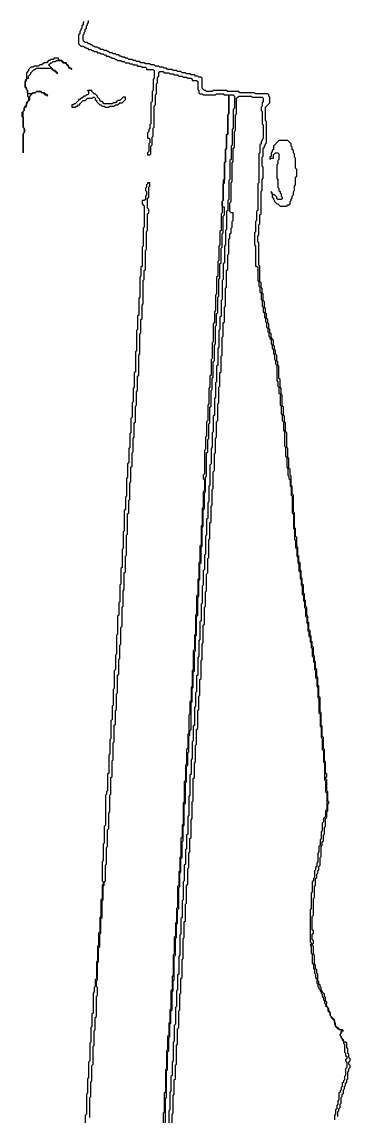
# Model space of a CAD drawing. Header units: metres. Extents: x 0 to 500, y 0 to 703.
# Drawn here: x 10 to 46.9, y 123.2 to 246.2 of the extents above; entities that cross this region are included whole.
import ezdxf

# ---------------------------------------------------------------- set-up
doc = ezdxf.new("R2010")
doc.units = ezdxf.units.M

msp = doc.modelspace()

# ---------------------------------------------------------------- linework, layer by layer
for points in [[(17, 246.25), (16.875, 246.125), (16.875, 245.875), (16.75, 245.75), (16.75, 245.5), (16.625, 245.375), (16.625, 245.25), (16.5, 245.125), (16.5, 244.875), (16.375, 244.75), (16.375, 243.75), (16.625, 243.5), (16.875, 243.5), (17, 243.375), (17.125, 243.375), (17.25, 243.25), (17.375, 243.25), (17.5, 243.125), (17.75, 243.125), (17.875, 243), (18, 243), (18.125, 242.875), (18.375, 242.875), (18.5, 242.75), (18.75, 242.75), (18.875, 242.625), (19.125, 242.625), (19.25, 242.5), (19.375, 242.5), (19.5, 242.375), (19.75, 242.375), (19.875, 242.25), (20, 242.25), (20.125, 242.125), (20.375, 242.125), (20.5, 242), (20.625, 242), (20.75, 241.875), (21.125, 241.875), (21.25, 241.75), (21.5, 241.75), (21.625, 241.625), (22, 241.625), (22.125, 241.5), (22.375, 241.5), (22.5, 241.375), (22.875, 241.375), (23, 241.25), (23.375, 241.25), (23.5, 241.125), (23.875, 241.125), (24, 241), (24, 240.875), (24.75, 240.875), (24.875, 240.75), (24.875, 239.875), (24.75, 239.75), (24.75, 238.5), (24.625, 238.375), (24.625, 237.25), (24.5, 237.125), (24.5, 234.75), (24.375, 234.625), (24.375, 234.25), (24.25, 234.125), (24.25, 233.875), (24.125, 233.75), (24.125, 233.125), (24.25, 233.125), (24.375, 233), (24.375, 232.625), (24.25, 232.5), (24.25, 231.625), (24.125, 231.5), (24.125, 231.25), (24.375, 231.25), (24.5, 231.375), (24.5, 232.25), (24.625, 232.375), (24.625, 233.25), (24.75, 233.375), (24.75, 234.25), (24.875, 234.375), (24.875, 236.75), (25, 236.875), (25, 238), (25.125, 238.125), (25.125, 239.25), (25.25, 239.375), (25.25, 240), (25.375, 240.125), (25.375, 240.5), (25.5, 240.625), (25.875, 240.625), (26, 240.5), (26.5, 240.5), (26.625, 240.375), (27, 240.375), (27.125, 240.25), (27.5, 240.25), (27.625, 240.125), (28, 240.125), (28.125, 240), (28.5, 240), (28.625, 239.875), (29, 239.875), (29.125, 239.75), (29.125, 239.625), (29.625, 239.625), (29.75, 239.5), (29.75, 238.625), (29.875, 238.5), (29.875, 238.25), (30, 238.125), (30.25, 238.125), (30.375, 238), (31.75, 238), (31.875, 238.125), (32.625, 238.125), (32.75, 238), (33.125, 238), (33.25, 237.875), (33.25, 235.875), (33.125, 235.75), (33.125, 233.625), (33, 233.5), (33, 232), (32.875, 231.875), (32.875, 230.5), (32.75, 230.375), (32.75, 228.5), (32.625, 228.375), (32.625, 226.125), (32.5, 226), (32.5, 224.75), (32.375, 224.625), (32.375, 222.75), (32.25, 222.625), (32.25, 221.125), (32.125, 221), (32.125, 219.375), (32, 219.25), (32, 217.625), (31.875, 217.5), (31.875, 215.625), (31.75, 215.5), (31.75, 213.75), (31.625, 213.625), (31.625, 212.375), (31.5, 212.25), (31.5, 210.25), (31.375, 210.125), (31.375, 208.375), (31.25, 208.25), (31.25, 206.5), (31.125, 206.375), (31.125, 205.125), (31, 205), (31, 203.25), (30.875, 203.125), (30.875, 201.375), (30.75, 201.25), (30.75, 199.625), (30.625, 199.5), (30.625, 198.125), (30.5, 198), (30.5, 195.375), (30.375, 195.25), (30.375, 194.875), (30.5, 194.75), (30.5, 193.5), (30.375, 193.375), (30.375, 191.625), (30.25, 191.5), (30.25, 189.625), (30.125, 189.5), (30.125, 187.375), (30, 187.25), (30, 185.5), (29.875, 185.375), (29.875, 183.625), (29.75, 183.5), (29.75, 181.75), (29.625, 181.625), (29.625, 179.625), (29.5, 179.5), (29.5, 177.375), (29.375, 177.25), (29.375, 175.625), (29.25, 175.5), (29.25, 173.375), (29.125, 173.25), (29.125, 171.5), (29, 171.375), (29, 169.875), (28.875, 169.75), (28.875, 168.375), (28.75, 168.25), (28.75, 166.25), (28.625, 166.125), (28.625, 164.5), (28.5, 164.375), (28.5, 162.75), (28.375, 162.625), (28.375, 160.875), (28.25, 160.75), (28.25, 158.5), (28.125, 158.375), (28.125, 156), (28, 155.875), (28, 154.5), (27.875, 154.375), (27.875, 152.375), (27.75, 152.25), (27.75, 150.75), (27.625, 150.625), (27.625, 149.125), (27.5, 149), (27.5, 146.625), (27.375, 146.5), (27.375, 145), (27.25, 144.875), (27.25, 143.375), (27.125, 143.25), (27.125, 141.375), (27, 141.25), (27, 139), (26.875, 138.875), (26.875, 137.375), (26.75, 137.25), (26.75, 135.25), (26.625, 135.125), (26.625, 133.75), (26.5, 133.625), (26.5, 132.25), (26.375, 132.125), (26.375, 130.625), (26.25, 130.5), (26.25, 128.5), (26.125, 128.375), (26.125, 125.875), (26, 125.75), (26, 123.625), (25.875, 123.5), (25.875, 121.625)], [(45.5, 123.125), (45.5, 123.625), (45.625, 123.75), (45.625, 124), (45.75, 124.125), (45.75, 124.5), (45.875, 124.625), (45.875, 125.25), (46, 125.375), (46, 125.625), (46.125, 125.75), (46.125, 126.125), (46.25, 126.25), (46.25, 126.5), (46.375, 126.625), (46.375, 126.875), (46.5, 127), (46.5, 127.25), (46.625, 127.375), (46.625, 128.125), (46.75, 128.25), (46.75, 128.5), (46.875, 128.625), (46.875, 128.875), (46.75, 129), (46.75, 129.25), (46.875, 129.375), (46.875, 129.625), (46.75, 129.75), (46.75, 130.125), (46.625, 130.25), (46.625, 130.75), (46.5, 130.875), (46.5, 131.375), (46.375, 131.5), (46.25, 131.5), (46.125, 131.625), (46.125, 131.75), (45.875, 132), (45.875, 132.125), (45.75, 132.25), (45.75, 132.375), (45.875, 132.5), (45.875, 132.625), (46, 132.75), (46.125, 132.75), (46, 132.875), (45.75, 132.875), (45.5, 133.125), (45.375, 133.125), (45.25, 133.25), (45.25, 133.625), (45.125, 133.75), (45.125, 134), (44.625, 134.5), (44.625, 134.875), (44.5, 135), (44.5, 135.25), (44.25, 135.5), (44.25, 135.625), (44.125, 135.75), (44.25, 135.875), (44.25, 136), (44.125, 136.125), (44.125, 136.5), (44, 136.625), (44, 136.875), (43.75, 137.125), (43.75, 137.25), (43.625, 137.375), (43.625, 137.625), (43.5, 137.75), (43.5, 137.875), (43.375, 138), (43.375, 138.25), (43.25, 138.375), (43.25, 139.125), (43.125, 139.25), (43.125, 139.625), (43, 139.75), (43, 140.125), (42.875, 140.25), (42.875, 141.25), (42.75, 141.375), (42.75, 142.25), (42.625, 142.375), (42.625, 142.5), (42.75, 142.625), (42.75, 142.875), (42.625, 143), (42.625, 143.625), (42.75, 143.75), (42.75, 144), (42.625, 144.125), (42.625, 145.625), (42.75, 145.75), (42.75, 147.625), (42.875, 147.75), (42.875, 149), (43, 149.125), (43, 149.875), (43.125, 150), (43.125, 150.375), (43.25, 150.5), (43.25, 150.75), (43.375, 150.875), (43.375, 151.25), (43.5, 151.375), (43.5, 152.25), (43.625, 152.375), (43.625, 153.5), (43.75, 153.625), (43.75, 154), (43.875, 154.125), (43.875, 154.75), (44, 154.875), (44, 155.625), (44.125, 155.75), (44.125, 156.625), (44.25, 156.75), (44.25, 157.375), (44.375, 157.5), (44.375, 158.25), (44.5, 158.375), (44.5, 158.5), (44.375, 158.625), (44.375, 159.625), (44.25, 159.75), (44.25, 161), (44.125, 161.125), (44.125, 161.25), (44.25, 161.375), (44.25, 161.625), (44.125, 161.75), (44.125, 163), (44, 163.125), (44, 164.375), (43.875, 164.5), (43.875, 165.75), (43.75, 165.875), (43.75, 167), (43.625, 167.125), (43.625, 168.5), (43.5, 168.625), (43.5, 170.25), (43.375, 170.375), (43.375, 171.5), (43.25, 171.625), (43.25, 172.5), (43.125, 172.625), (43.125, 173.375), (43, 173.5), (43, 174.25), (42.875, 174.375), (42.875, 174.875), (42.75, 175), (42.75, 175.875), (42.625, 176), (42.625, 176.5), (42.5, 176.625), (42.5, 177.125), (42.375, 177.25), (42.375, 177.75), (42.25, 177.875), (42.25, 178.625), (42.125, 178.75), (42.125, 179.375), (42, 179.5), (42, 180.375), (41.875, 180.5), (41.875, 181.125), (41.75, 181.25), (41.75, 181.875), (41.625, 182), (41.625, 182.875), (41.5, 183), (41.5, 183.625), (41.375, 183.75), (41.375, 184.5), (41.25, 184.625), (41.25, 185.375), (41.125, 185.5), (41.125, 186.125), (41, 186.25), (41, 187.125), (40.875, 187.25), (40.875, 188.25), (40.75, 188.375), (40.75, 189.25), (40.625, 189.375), (40.625, 191), (40.5, 191.125), (40.5, 193), (40.375, 193.125), (40.375, 194), (40.25, 194.125), (40.25, 195.125), (40.125, 195.25), (40.125, 195.875), (40, 196), (40, 197.125), (39.875, 197.25), (39.875, 198.25), (39.75, 198.375), (39.75, 200), (39.625, 200.125), (39.625, 201.125), (39.5, 201.25), (39.5, 201.875), (39.375, 202), (39.375, 202.875), (39.25, 203), (39.25, 204.25), (39.125, 204.375), (39.125, 205), (39, 205.125), (39, 206), (38.875, 206.125), (38.875, 207.5), (38.75, 207.625), (38.75, 208), (38.625, 208.125), (38.625, 208.75), (38.5, 208.875), (38.5, 209.25), (38.375, 209.375), (38.375, 209.75), (38.25, 209.875), (38.25, 210.375), (38.125, 210.5), (38.125, 210.625), (38, 210.75), (38, 211.125), (37.875, 211.25), (37.875, 211.625), (37.75, 211.75), (37.75, 212.25), (37.625, 212.375), (37.625, 212.75), (37.5, 212.875), (37.5, 213.375), (37.375, 213.5), (37.375, 214), (37.25, 214.125), (37.25, 214.75), (37.125, 214.875), (37.125, 215.625), (37, 215.75), (37, 216.25), (36.875, 216.375), (36.875, 216.875), (36.75, 217), (36.75, 218.75), (36.625, 218.875), (36.625, 221.375), (36.5, 221.5), (36.5, 222.125), (36.625, 222.25), (36.625, 223.375), (36.75, 223.5), (36.75, 224.5), (36.875, 224.625), (36.875, 227.125), (37, 227.25), (37, 228.5), (37.125, 228.625), (37.125, 229.875), (37, 230), (37, 231), (37.125, 231.125), (37.125, 232), (37.25, 232.125), (37.25, 232.25), (37.375, 232.375), (37.375, 232.5), (37.5, 232.625), (37.5, 235), (37.375, 235.125), (37.375, 236.625), (37.875, 237.125), (37.875, 237.75), (37.75, 237.875), (37.75, 238), (37.625, 238.125), (36.25, 238.125), (36.125, 238.25), (34.5, 238.25), (34.375, 238.375), (33.125, 238.375), (33, 238.5), (31.5, 238.5), (31.375, 238.375), (30.75, 238.375), (30.625, 238.5), (30.5, 238.5), (30.25, 238.75), (30.25, 239.875), (30.125, 240), (29.875, 240), (29.75, 240.125), (29.5, 240.125), (29.375, 240.25), (29, 240.25), (28.875, 240.375), (28.5, 240.375), (28.375, 240.5), (28, 240.5), (27.875, 240.625), (27.5, 240.625), (27.375, 240.75), (27, 240.75), (26.875, 240.875), (26.375, 240.875), (26.25, 241), (26, 241), (25.875, 241.125), (25.5, 241.125), (25.375, 241.25), (25, 241.25), (24.875, 241.375), (24.5, 241.375), (24.375, 241.5), (23.875, 241.5), (23.75, 241.625), (23.375, 241.625), (23.25, 241.75), (22.875, 241.75), (22.75, 241.875), (22.5, 241.875), (22.375, 242), (22, 242), (21.875, 242.125), (21.625, 242.125), (21.5, 242.25), (21.25, 242.25), (21.125, 242.375), (21, 242.375), (20.875, 242.5), (20.625, 242.5), (20.5, 242.625), (20.25, 242.625), (20.125, 242.75), (19.875, 242.75), (19.75, 242.875), (19.625, 242.875), (19.5, 243), (19.25, 243), (19.125, 243.125), (18.875, 243.125), (18.75, 243.25), (18.625, 243.25), (18.5, 243.375), (18.25, 243.375), (18.125, 243.5), (18, 243.5), (17.875, 243.625), (17.75, 243.625), (17.625, 243.75), (17.5, 243.75), (17.375, 243.875), (17.125, 243.875), (16.875, 244.125), (16.875, 244.75), (17, 244.875), (17, 245), (17.125, 245.125), (17.125, 245.375), (17.25, 245.5), (17.25, 245.75), (17.375, 245.875), (17.375, 246), (17.5, 246.125), (17.5, 246.375)], [(26.125, 121.75), (26.125, 125.125), (26.25, 125.25), (26.25, 128.25), (26.375, 128.375), (26.375, 130.375), (26.5, 130.5), (26.5, 132), (26.625, 132.125), (26.625, 133.5), (26.75, 133.625), (26.75, 135), (26.875, 135.125), (26.875, 137.125), (27, 137.25), (27, 138.375), (27.125, 138.5), (27.125, 141.125), (27.25, 141.25), (27.25, 143.125), (27.375, 143.25), (27.375, 144.75), (27.5, 144.875), (27.5, 146.375), (27.625, 146.5), (27.625, 148.875), (27.75, 149), (27.75, 150.5), (27.875, 150.625), (27.875, 152.125), (28, 152.25), (28, 154), (28.125, 154.125), (28.125, 155.75), (28.25, 155.875), (28.25, 158.25), (28.375, 158.375), (28.375, 160.625), (28.5, 160.75), (28.5, 162.5), (28.625, 162.625), (28.625, 164), (28.75, 164.125), (28.75, 165.875), (28.875, 166), (28.875, 166.5), (29, 166.625), (29, 169.625), (29.125, 169.75), (29.125, 171.25), (29.25, 171.375), (29.25, 173.125), (29.375, 173.25), (29.375, 175.375), (29.5, 175.5), (29.5, 177.125), (29.625, 177.25), (29.625, 179.375), (29.75, 179.5), (29.75, 181.5), (29.875, 181.625), (29.875, 183.375), (30, 183.5), (30, 185.25), (30.125, 185.375), (30.125, 187.125), (30.25, 187.25), (30.25, 189.375), (30.375, 189.5), (30.375, 191.375), (30.5, 191.5), (30.5, 193.25), (30.625, 193.375), (30.625, 195), (30.75, 195.125), (30.75, 197.75), (30.875, 197.875), (30.875, 199.25), (31, 199.375), (31, 201), (31.125, 201.125), (31.125, 202.875), (31.25, 203), (31.25, 204.75), (31.375, 204.875), (31.375, 206.125), (31.5, 206.25), (31.5, 208), (31.625, 208.125), (31.625, 209.875), (31.75, 210), (31.75, 212), (31.875, 212.125), (31.875, 213.375), (32, 213.5), (32, 215.25), (32.125, 215.375), (32.125, 217.25), (32.25, 217.375), (32.25, 219), (32.375, 219.125), (32.375, 220.75), (32.5, 220.875), (32.5, 222.375), (32.625, 222.5), (32.625, 224.375), (32.75, 224.5), (32.75, 225.375), (32.625, 225.375), (32.5, 225.5), (32.5, 226), (32.625, 226.125), (32.625, 228), (32.75, 228.125), (32.75, 230.375), (32.875, 230.5), (32.875, 231.875), (33, 232), (33, 233.5), (33.125, 233.625), (33.125, 235.75), (33.25, 235.875), (33.25, 237.875), (33.375, 238), (33.75, 238), (33.875, 237.875), (33.875, 236.5), (33.75, 236.375), (33.75, 234.25), (33.625, 234.125), (33.625, 232.375), (33.5, 232.25), (33.5, 230.75), (33.375, 230.625), (33.375, 228.5), (33.25, 228.375), (33.25, 226.25), (33.125, 226.125), (33.125, 225), (33, 224.875), (33, 222.875), (32.875, 222.75), (32.875, 221.125), (32.75, 221), (32.75, 219.125), (32.625, 219), (32.625, 217.25), (32.5, 217.125), (32.5, 215), (32.375, 214.875), (32.375, 213.125), (32.25, 213), (32.25, 211.625), (32.125, 211.5), (32.125, 209.625), (32, 209.5), (32, 207.625), (31.875, 207.5), (31.875, 205.75), (31.75, 205.625), (31.75, 204), (31.625, 203.875), (31.625, 202), (31.5, 201.875), (31.5, 200.125), (31.375, 200), (31.375, 198.375), (31.25, 198.25), (31.25, 196.5), (31.125, 196.375), (31.125, 194.125), (31, 194), (31, 192.25), (30.875, 192.125), (30.875, 190.375), (30.75, 190.25), (30.75, 188.5), (30.625, 188.375), (30.625, 186.375), (30.5, 186.25), (30.5, 184.625), (30.375, 184.5), (30.375, 182.875), (30.25, 182.75), (30.25, 180.875), (30.125, 180.75), (30.125, 178.875), (30, 178.75), (30, 176.75), (29.875, 176.625), (29.875, 174.875), (29.75, 174.75), (29.75, 172.75), (29.625, 172.625), (29.625, 170.875), (29.5, 170.75), (29.5, 169.25), (29.375, 169.125), (29.375, 167.125), (29.25, 167), (29.25, 165.375), (29.125, 165.25), (29.125, 163.375), (29, 163.25), (29, 161.625), (28.875, 161.5), (28.875, 159.25), (28.75, 159.125), (28.75, 157), (28.625, 156.875), (28.625, 154.875), (28.5, 154.75), (28.5, 153.25), (28.375, 153.125), (28.375, 151.5), (28.25, 151.375), (28.25, 149.625), (28.125, 149.5), (28.125, 147.5), (28, 147.375), (28, 145.5), (27.875, 145.375), (27.875, 143.625), (27.75, 143.5), (27.75, 141.25), (27.625, 141.125), (27.625, 139.125), (27.5, 139), (27.5, 137.375), (27.375, 137.25), (27.375, 135.5), (27.25, 135.375), (27.25, 133.5), (27.125, 133.375), (27.125, 131.625), (27, 131.5), (27, 129.375), (26.875, 129.25), (26.875, 127.75), (26.75, 127.625), (26.75, 126), (26.625, 125.875), (26.625, 123.875), (26.5, 123.75), (26.5, 121.875)], [(26.875, 121.5), (26.875, 123.375), (27, 123.5), (27, 125.5), (27.125, 125.625), (27.125, 127.25), (27.25, 127.375), (27.25, 128.875), (27.375, 129), (27.375, 131.125), (27.5, 131.25), (27.5, 133), (27.625, 133.125), (27.625, 135), (27.75, 135.125), (27.75, 136.875), (27.875, 137), (27.875, 138.625), (28, 138.75), (28, 140.75), (28.125, 140.875), (28.125, 143.125), (28.25, 143.25), (28.25, 145), (28.375, 145.125), (28.375, 147), (28.5, 147.125), (28.5, 149.125), (28.625, 149.25), (28.625, 151), (28.75, 151.125), (28.75, 152.75), (28.875, 152.875), (28.875, 154.375), (29, 154.5), (29, 156.5), (29.125, 156.625), (29.125, 158.5), (29.25, 158.625), (29.25, 161.125), (29.375, 161.25), (29.375, 162.875), (29.5, 163), (29.5, 164.875), (29.625, 165), (29.625, 166.625), (29.75, 166.75), (29.75, 168.75), (29.875, 168.875), (29.875, 170.375), (30, 170.5), (30, 172.25), (30.125, 172.375), (30.125, 174.375), (30.25, 174.5), (30.25, 176.25), (30.375, 176.375), (30.375, 178.375), (30.5, 178.5), (30.5, 180.375), (30.625, 180.5), (30.625, 182.125), (30.75, 182.25), (30.75, 184.125), (30.875, 184.25), (30.875, 185.875), (31, 186), (31, 188), (31.125, 188.125), (31.125, 189.875), (31.25, 190), (31.25, 191.75), (31.375, 191.875), (31.375, 193.625), (31.5, 193.75), (31.5, 195.625), (31.625, 195.75), (31.625, 197.625), (31.75, 197.75), (31.75, 199.375), (31.875, 199.5), (31.875, 201.25), (32, 201.375), (32, 203.25), (32.125, 203.375), (32.125, 205.125), (32.25, 205.25), (32.25, 206.75), (32.375, 206.875), (32.375, 208.625), (32.5, 208.75), (32.5, 210.75), (32.625, 210.875), (32.625, 212.375), (32.75, 212.5), (32.75, 214.125), (32.875, 214.25), (32.875, 216.25), (33, 216.375), (33, 218.25), (33.125, 218.375), (33.125, 220), (33.25, 220.125), (33.25, 221.75), (33.375, 221.875), (33.375, 222.375), (33.5, 222.5), (33.5, 223), (33.625, 223.125), (33.625, 223.75), (33.75, 223.875), (33.75, 224.75), (33.5, 224.75), (33.375, 224.875), (33.375, 225.875), (33.5, 226), (33.5, 228.125), (33.625, 228.25), (33.625, 230.375), (33.75, 230.5), (33.75, 232), (33.875, 232.125), (33.875, 233.875), (34, 234), (34, 235.75), (34.125, 235.875), (34.125, 237.625), (34.375, 237.875), (35.75, 237.875), (35.875, 237.75), (37, 237.75), (37.125, 237.625), (37.125, 237.25), (37, 237.125), (37, 236.75), (36.875, 236.625), (36.875, 236.25), (37, 236.125), (37, 234.75), (37.125, 234.625), (37.125, 233.125), (37, 233), (37, 232.875), (36.875, 232.75), (36.875, 232.5), (36.75, 232.375), (36.75, 231.5), (36.625, 231.375), (36.625, 228.125), (36.5, 228), (36.5, 225), (36.375, 224.875), (36.375, 223.875), (36.25, 223.75), (36.25, 222.625), (36.125, 222.5), (36.125, 221.125), (36.25, 221), (36.25, 218.75), (36.375, 218.75), (36.5, 218.625), (36.5, 217.125), (36.625, 217), (36.625, 216.5), (36.75, 216.375), (36.75, 215.875), (36.875, 215.75), (36.875, 215), (37, 214.875), (37, 214.25), (37.125, 214.125), (37.125, 213.625), (37.25, 213.5), (37.25, 213), (37.375, 212.875), (37.375, 212.5), (37.5, 212.375), (37.5, 211.875), (37.625, 211.75), (37.625, 211.375), (37.75, 211.25), (37.75, 210.875), (37.875, 210.75), (37.875, 210.625), (38, 210.5), (38, 210), (38.125, 209.875), (38.125, 209.5), (38.25, 209.375), (38.25, 208.875), (38.375, 208.75), (38.375, 208.25), (38.5, 208.125), (38.5, 207.75), (38.625, 207.625), (38.625, 205.875), (38.75, 205.75), (38.75, 205.25), (38.875, 205.125), (38.875, 204.5), (39, 204.375), (39, 203.125), (39.125, 203), (39.125, 202.125), (39.25, 202), (39.25, 201.375), (39.375, 201.25), (39.375, 200.25), (39.5, 200.125), (39.5, 198.5), (39.625, 198.375), (39.625, 197.375), (39.75, 197.25), (39.75, 196.125), (39.875, 196), (39.875, 195.25), (40, 195.125), (40, 194.875), (40.125, 194.75), (40.125, 194), (40.25, 193.875), (40.25, 193), (40.375, 192.875), (40.375, 191), (40.5, 190.875), (40.5, 189.25), (40.625, 189.125), (40.625, 188), (40.75, 187.875), (40.75, 187.125), (40.875, 187), (40.875, 186.125), (41, 186), (41, 185.375), (41.125, 185.25), (41.125, 184.5), (41.25, 184.375), (41.25, 183.625), (41.375, 183.5), (41.375, 182.875), (41.5, 182.75), (41.5, 181.875), (41.625, 181.75), (41.625, 181.125), (41.75, 181), (41.75, 180.375), (41.875, 180.25), (41.875, 179.375), (42, 179.25), (42, 178.625), (42.125, 178.5), (42.125, 177.75), (42.25, 177.625), (42.25, 177.125), (42.375, 177), (42.375, 176.5), (42.5, 176.375), (42.5, 175.875), (42.625, 175.75), (42.625, 174.875), (42.75, 174.75), (42.75, 174.25), (42.875, 174.125), (42.875, 173.375), (43, 173.25), (43, 172.5), (43.125, 172.375), (43.125, 171.5), (43.25, 171.375), (43.25, 170.25), (43.375, 170.125), (43.375, 168.5), (43.5, 168.375), (43.5, 167), (43.625, 166.875), (43.625, 165.75), (43.75, 165.625), (43.75, 164.375), (43.875, 164.25), (43.875, 163), (44, 162.875), (44, 161), (44.125, 160.875), (44.125, 159.625), (44.25, 159.5), (44.25, 157.625), (44.125, 157.5), (44.125, 156.875), (43.875, 156.625), (43.875, 156.25), (43.75, 156.125), (43.75, 155.25), (43.625, 155.125), (43.625, 154.375), (43.5, 154.25), (43.5, 153.625), (43.375, 153.5), (43.375, 152.875), (43.25, 152.75), (43.25, 151.75), (43.125, 151.625), (43.125, 151.25), (43, 151.125), (43, 150.875), (42.875, 150.75), (42.875, 150), (42.75, 149.875), (42.75, 149.625), (42.625, 149.5), (42.625, 148.375), (42.5, 148.25), (42.5, 146.5), (42.375, 146.375), (42.375, 142.75), (42.5, 142.625), (42.5, 142.5), (42.375, 142.375), (42.5, 142.25), (42.5, 141.5), (42.625, 141.375), (42.625, 140.375), (42.75, 140.25), (42.75, 139.75), (42.875, 139.625), (42.875, 139.25), (43, 139.125), (43, 138.75), (43.125, 138.625), (43.125, 138.125), (43.25, 138), (43.25, 137.75), (43.375, 137.625), (43.375, 137.5), (43.5, 137.375), (43.5, 137.25), (43.625, 137.125), (43.625, 137), (43.75, 136.875), (43.75, 136.625), (43.875, 136.5), (43.875, 136.25), (44, 136.125), (44, 135.875), (44.125, 135.75), (44.125, 135.625), (44.375, 135.375), (44.375, 135), (44.625, 134.75), (44.625, 134.5), (44.75, 134.375), (44.75, 134.25), (45.125, 133.875), (45.125, 133.5), (45.25, 133.375), (45.25, 133.25), (45.5, 133), (45.625, 133), (45.75, 132.875), (45.875, 132.875), (46, 132.75), (45.875, 132.625), (45.875, 132.5), (45.75, 132.375), (45.75, 132.25), (45.875, 132.125), (45.875, 132), (46, 131.875), (46, 131.75), (46.125, 131.625), (46.125, 131.375), (46.25, 131.25), (46.25, 130.375), (46.375, 130.25), (46.375, 130), (46.5, 129.875), (46.5, 129.625), (46.375, 129.5), (46.375, 129.375), (46.5, 129.25), (46.5, 128.625), (46.375, 128.5), (46.375, 127.75), (46.25, 127.625), (46.25, 127.25), (46.125, 127.125), (46.125, 127), (46, 126.875), (46, 126.5), (45.875, 126.375), (45.875, 126.125), (45.75, 126), (45.75, 125.875), (45.625, 125.75), (45.625, 125), (45.5, 124.875), (45.5, 124.5), (45.375, 124.375), (45.375, 124), (45.25, 123.875), (45.25, 123.375), (45.125, 123.25), (45.125, 122.75)], [(17.625, 123), (17.625, 125.25), (17.75, 125.375), (17.75, 127), (17.875, 127.125), (17.875, 128.875), (18, 129), (18, 131), (18.125, 131.125), (18.125, 132.75), (18.25, 132.875), (18.25, 134.25), (18.375, 134.375), (18.375, 136.625), (18.5, 136.75), (18.5, 137.625), (18.375, 137.75), (18.375, 138.375), (18.5, 138.5), (18.5, 140.375), (18.625, 140.5), (18.625, 142.125), (18.75, 142.25), (18.75, 143.625), (18.875, 143.75), (18.875, 145.375), (19, 145.5), (19, 147.375), (19.125, 147.5), (19.125, 149), (19.25, 149.125), (19.25, 149.5), (19.375, 149.625), (19.375, 151.375), (19.5, 151.5), (19.5, 153.375), (19.625, 153.5), (19.625, 155.375), (19.75, 155.5), (19.75, 157.25), (19.875, 157.375), (19.875, 159.25), (20, 159.375), (20, 161.25), (20.125, 161.375), (20.125, 163.125), (20.25, 163.25), (20.25, 165.125), (20.375, 165.25), (20.375, 167.125), (20.5, 167.25), (20.5, 168.75), (20.625, 168.875), (20.625, 170.625), (20.75, 170.75), (20.75, 172.75), (20.875, 172.875), (20.875, 174.5), (21, 174.625), (21, 176.125), (21.125, 176.25), (21.125, 178.125), (21.25, 178.25), (21.25, 180.375), (21.375, 180.5), (21.375, 182.25), (21.5, 182.375), (21.5, 184.25), (21.625, 184.375), (21.625, 186.125), (21.75, 186.25), (21.75, 188.5), (21.875, 188.625), (21.875, 190.875), (22, 191), (22, 192.375), (22.125, 192.5), (22.125, 194.375), (22.25, 194.5), (22.25, 196.125), (22.375, 196.25), (22.375, 197.75), (22.5, 197.875), (22.5, 199.375), (22.625, 199.5), (22.625, 201.125), (22.75, 201.25), (22.75, 203), (22.875, 203.125), (22.875, 204.625), (23, 204.75), (23, 206.375), (23.125, 206.5), (23.125, 208.75), (23.25, 208.875), (23.25, 211.125), (23.375, 211.25), (23.375, 212.75), (23.5, 212.875), (23.5, 214.375), (23.625, 214.5), (23.625, 217.125), (23.75, 217.25), (23.75, 218.25), (23.875, 218.375), (23.875, 220.5), (24, 220.625), (24, 222.625), (24.125, 222.75), (24.125, 224.625), (24.25, 224.75), (24.25, 225.125), (24.125, 225.25), (24.125, 226.375), (24.25, 226.5), (24.25, 227.625), (24.375, 227.75), (24.375, 228.125), (24.125, 228.125), (24.125, 228), (24, 227.875), (24, 227.625), (23.875, 227.5), (23.875, 227.25), (24, 227.125), (24, 226.75), (23.875, 226.625), (23.875, 226.25), (23.75, 226.125), (23.5, 226.125), (23.5, 225.75), (23.75, 225.5), (23.75, 223.125), (23.625, 223), (23.625, 221), (23.5, 220.875), (23.5, 218.75), (23.375, 218.625), (23.375, 217.625), (23.25, 217.5), (23.25, 215.25), (23.125, 215.125), (23.125, 213.25), (23, 213.125), (23, 211.625), (22.875, 211.5), (22.875, 209.25), (22.75, 209.125), (22.75, 206.875), (22.625, 206.75), (22.625, 205.125), (22.5, 205), (22.5, 203.5), (22.375, 203.375), (22.375, 201.75), (22.25, 201.625), (22.25, 200), (22.125, 199.875), (22.125, 198.375), (22, 198.25), (22, 196.625), (21.875, 196.5), (21.875, 195), (21.75, 194.875), (21.75, 192.875), (21.625, 192.75), (21.625, 191.375), (21.5, 191.25), (21.5, 189), (21.375, 188.875), (21.375, 187), (21.25, 186.875), (21.25, 184.875), (21.125, 184.75), (21.125, 183), (21, 182.875), (21, 181), (20.875, 180.875), (20.875, 179.5), (20.75, 179.375), (20.75, 177.375), (20.625, 177.25), (20.625, 175.125), (20.5, 175), (20.5, 173.375), (20.375, 173.25), (20.375, 171.25), (20.25, 171.125), (20.25, 169.375), (20.125, 169.25), (20.125, 167.75), (20, 167.625), (20, 165.625), (19.875, 165.5), (19.875, 163.875), (19.75, 163.75), (19.75, 161.75), (19.625, 161.625), (19.625, 159.75), (19.5, 159.625), (19.5, 159.375), (19.375, 159.25), (19.375, 155.875), (19.25, 155.75), (19.25, 153.875), (19.125, 153.75), (19.125, 151.875), (19, 151.75), (19, 149.625), (19.125, 149.5), (19.125, 149.25), (19, 149.125), (19, 147.625), (18.875, 147.5), (18.875, 145.625), (18.75, 145.5), (18.75, 143.875), (18.625, 143.75), (18.625, 142.375), (18.5, 142.25), (18.5, 140.625), (18.375, 140.5), (18.375, 138.625), (18.25, 138.5), (18.25, 137.75), (18.125, 137.625), (18.125, 137.125), (18, 137), (18, 134.75), (17.875, 134.625), (17.875, 133.25), (17.75, 133.125), (17.75, 131.5), (17.625, 131.375), (17.625, 129.375), (17.5, 129.25), (17.5, 127.5), (17.375, 127.375), (17.375, 125.75), (17.25, 125.625), (17.25, 123.375), (17.125, 123.25), (17.125, 121.875)]]:
    msp.add_lwpolyline(points)
for points in [[(13.625, 242.125), (13.5, 242), (13.25, 242), (13.125, 241.875), (13, 241.875), (12.75, 241.625), (12.5, 241.625), (12.25, 241.375), (12, 241.375), (11.875, 241.25), (11.375, 241.25), (11.25, 241.125), (11, 241.125), (10.75, 240.875), (10.75, 240.75), (10.5, 240.5), (10.5, 239.75), (10.375, 239.625), (10.375, 238.875), (10.5, 238.75), (10.5, 238.625), (10.625, 238.5), (10.625, 237.875), (10.75, 237.75), (10.75, 237.375), (10.5, 237.125), (10.5, 236.875), (10.25, 236.625), (10.25, 236.25), (10, 236), (10, 235.625), (10.125, 235.5), (10.125, 234.375), (10.25, 234.25), (10.25, 233.75), (10.125, 233.625), (10.125, 231.5), (10.125, 233.625), (10.25, 233.75), (10.25, 233.875), (10.375, 234), (10.25, 234.125), (10.25, 234.25), (10.125, 234.375), (10.125, 236.125), (10.25, 236.25), (10.25, 236.5), (10.5, 236.75), (10.5, 237), (10.625, 237.125), (10.625, 237.25), (10.875, 237.5), (10.875, 237.875), (11.25, 238.25), (11.5, 238.25), (11.625, 238.375), (12.125, 238.375), (12.25, 238.25), (12.375, 238.25), (12.625, 238), (12.75, 238), (12.875, 237.875), (12.875, 238), (12.75, 238), (12.5, 238.25), (12.25, 238.25), (12.125, 238.375), (11.625, 238.375), (11.5, 238.25), (11.25, 238.25), (11.125, 238.125), (10.75, 238.125), (10.625, 238.25), (10.625, 238.5), (10.5, 238.625), (10.5, 238.75), (10.375, 238.875), (10.375, 239.5), (10.5, 239.625), (10.5, 239.75), (10.625, 239.875), (10.75, 239.875), (10.75, 240.125), (11, 240.375), (11, 240.5), (11.375, 240.875), (11.5, 240.875), (11.625, 241), (13.25, 241), (13.5, 240.75), (13.625, 240.75), (14, 240.375), (14, 240.5), (13.75, 240.75), (13.625, 240.75), (13, 241.375), (13.25, 241.625), (13.375, 241.625), (13.5, 241.75), (13.75, 241.75), (13.875, 241.875), (14.375, 241.875), (14.625, 241.625), (14.875, 241.625), (15, 241.5), (15, 241.375), (15.125, 241.375), (15.25, 241.25), (15.25, 241.125), (15.375, 241), (15.5, 241), (15.625, 240.875), (15.5, 241), (15.375, 241), (15.25, 241.125), (15.25, 241.25), (15, 241.5), (15, 241.625), (14.75, 241.625), (14.5, 241.875), (14.25, 241.875), (14.125, 242), (14.125, 242.125)], [(17.375, 238.5), (17.5, 238.375), (17.5, 238.125), (17.375, 238), (17.25, 238), (17.125, 237.875), (17, 237.875), (16.75, 237.625), (16.625, 237.625), (16.5, 237.5), (16.375, 237.5), (16.375, 237.375), (16, 237), (15.875, 237), (15.75, 236.875), (15.625, 236.875), (15.625, 236.625), (16, 236.625), (16.125, 236.75), (16.25, 236.75), (16.375, 236.875), (16.5, 236.875), (16.5, 237), (16.875, 237.375), (17.125, 237.375), (17.375, 237.625), (17.875, 237.625), (18, 237.75), (18.125, 237.75), (18.25, 237.625), (18.25, 237.5), (18.375, 237.375), (18.375, 237.25), (18.75, 236.875), (18.875, 236.875), (19, 236.75), (19.25, 236.75), (19.375, 236.625), (19.75, 236.625), (19.875, 236.75), (20.375, 236.75), (20.5, 236.875), (20.75, 236.875), (21, 237.125), (21.25, 237.125), (21.625, 237.5), (21.625, 237.75), (21.375, 237.75), (21, 237.375), (20.75, 237.375), (20.5, 237.125), (20.25, 237.125), (20.125, 237), (19.25, 237), (19, 237.25), (18.875, 237.25), (18.75, 237.375), (18.75, 237.5), (18.5, 237.75), (18.5, 237.875), (18.25, 238.125), (18.125, 238.125), (17.875, 238.375), (17.875, 238.5)], [(38.875, 232.875), (38.25, 232.25), (38.25, 231.875), (38.125, 231.75), (38.125, 231.625), (38, 231.5), (38, 231.125), (37.875, 231), (37.875, 230.75), (38, 230.875), (38.25, 230.875), (38.25, 231.25), (38.5, 231.5), (38.75, 231.5), (38.875, 231.375), (38.875, 230.75), (38.75, 230.625), (38.75, 230.25), (38.625, 230.125), (38.625, 228.625), (38.75, 228.5), (38.75, 227.625), (38.875, 227.5), (38.875, 227.25), (39, 227.125), (39, 227), (39.125, 226.875), (39.125, 226.625), (39.25, 226.5), (39.25, 226.375), (39.125, 226.25), (38.75, 226.25), (38.625, 226.375), (38.625, 226.5), (38.375, 226.75), (38.25, 226.75), (38.125, 226.875), (38.125, 227), (38, 227.125), (38, 227), (38.125, 226.875), (38.125, 226.5), (38.25, 226.375), (38.25, 226.25), (38.375, 226.125), (38.375, 226), (38.625, 225.75), (38.75, 225.75), (39, 225.5), (39.75, 225.5), (39.875, 225.625), (40, 225.625), (40.125, 225.75), (40.125, 226), (40.25, 226.125), (40.25, 226.25), (40.375, 226.375), (40.375, 226.625), (40.5, 226.75), (40.5, 227.125), (40.625, 227.25), (40.625, 227.75), (40.75, 227.875), (40.75, 228.75), (40.875, 228.875), (40.875, 229.625), (40.75, 229.75), (40.75, 230.875), (40.625, 231), (40.625, 231.375), (40.5, 231.5), (40.5, 231.75), (40.375, 231.875), (40.375, 232.125), (40.25, 232.25), (40.25, 232.5), (39.875, 232.875)]]:
    msp.add_lwpolyline(points, close=True)

doc.saveas('drawing.dxf')
